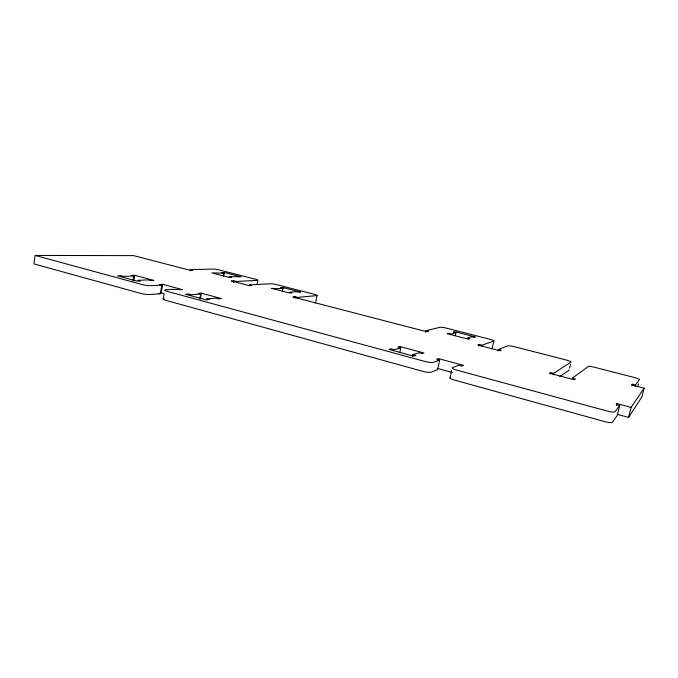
<?xml version="1.0" encoding="UTF-8"?>
<svg xmlns="http://www.w3.org/2000/svg" width="678" height="678" viewBox="0 0 678 678"><rect width="100%" height="100%" fill="white"/><g stroke="black" fill="none" stroke-linecap="round" stroke-linejoin="round"><path stroke-width="1.02" d="M190.213 270.853L190.425 269.615L192.56 270.166L189.865 270.234L133.549 255.614L35.18 255.445L33.9 263.886L140.583 293.362A6.144 0.949 9.6 0 0 149.05 294.515L160.33 293.786L161.822 285.15L159.355 284.489L162.661 284.328L182.424 289.65C176.56 289.633 170.703 288.853 164.771 289.981A6.195 0.924 9.9 0 0 167.364 291.404L424.699 361.399A6.831 1.161 12.5 0 0 433.123 362.433L439.666 360.128L437.547 369.739L430.971 372.256A6.822 1.229 12.5 0 1 422.547 371.264L165.813 300.329A6.187 0.975 9.8 0 1 163.228 298.862L164 294.43M132.998 280.726L133.786 276.031L131.413 275.395L134.795 275.293L153.847 280.412L150.541 280.548L148.135 279.895L137.956 280.302L140.397 280.963L136.931 281.099L117.48 275.827L121.023 275.717L123.43 276.37L133.786 276.031M133.854 280.887L134.795 275.293M160.355 292.955L161.178 292.904L162.661 284.328M199.866 298.871L200.73 294.049L198.213 293.371L201.315 293.159L221.562 298.6L218.553 298.845L215.985 298.159L206.705 298.905L209.307 299.608L206.146 299.862L185.433 294.252L188.687 294.023L191.238 294.718L200.73 294.049M200.281 298.905L201.315 293.159M223.333 276.2L223.893 273.124L221.791 272.581L224.24 272.505L241.097 276.827L229.274 276.675L231.427 277.226L228.944 277.327L211.773 272.895L223.893 273.124M223.494 276.582L224.24 272.505M233.503 282.667L233.834 280.87L236.046 281.446L257.259 280.387A4.941 0.61 10.8 0 0 255.284 279.183L219.697 270.073A4.89 0.585 10.5 0 0 213.138 269.073L190.425 269.615M257.123 283.87L257.801 280.268M282.37 290.303L282.896 287.557L300.642 292.116L296.252 291.718L289.642 292.243L291.913 292.828L289.675 293.015L271.564 288.336L276.115 288.76L282.887 288.277L282.353 291.04M294.964 298.074L295.21 296.786L297.549 297.396L316.626 295.616A5.051 0.644 11.2 0 0 314.194 294.269L276.751 284.684A4.983 0.619 10.9 0 0 271.319 283.735L249.436 284.921L251.682 285.497L249.216 285.65L231.308 280.997L233.834 280.87M297.303 298.684L297.549 297.396M317.067 295.464L315.601 302.82A5.043 0.678 11.2 0 1 315.16 302.981M399.469 348.585L399.918 346.517L423.97 352.975L421.987 353.594L418.936 352.772L412.775 354.662L412.36 356.586M399.791 352.585L400.791 347.89L397.8 347.085L399.918 346.517M425.682 332.05L425.97 330.695L440.132 327.288A5.365 0.712 12.3 0 1 446.649 328.194L489.88 339.271A5.492 0.737 12.7 0 1 493.796 341.051L481.965 345.221L479.244 344.509L477.812 345.009L499.889 350.738L501.203 350.204L498.432 349.492L498.118 350.873M438.022 360.603L438.463 358.62L463.566 365.383L461.794 366.095L458.608 365.239L452.438 367.671A6.949 1.186 12.8 0 0 457.082 370.205L606.691 410.902A7.619 1.288 14.4 0 0 614.946 411.792L619.7 405.563L616.166 404.613L616.963 403.596L631.082 407.385L644.1 388.18L631.71 384.968L632.311 384.206L635.379 385.002L639.464 379.646A6.077 0.805 13.9 0 0 634.142 377.451L594.369 367.239A5.916 0.797 13.6 0 0 588.597 366.273L572.257 378.214L575.385 379.036L574.402 379.799L549.46 373.231L550.587 372.519L553.663 373.324L571.003 362.06A5.805 0.78 13.4 0 0 566.342 360.052L514.271 346.687A5.627 0.763 12.9 0 0 507.746 345.805L498.432 349.492M455.285 335.703L455.938 332.754L453.379 332.101L454.862 331.703L475.371 336.966L473.998 337.398L471.396 336.729L467.134 338.034L469.769 338.712L468.329 339.161L447.319 333.737L448.861 333.322L451.455 333.991L455.938 332.754M449.98 377.993L451.641 370.561M478.931 345.89L479.244 344.509M481.651 346.594L481.965 345.221M493.906 340.788L492.101 348.645A5.492 0.78 12.8 0 1 491.999 348.916M550.231 374.019L550.587 372.519M553.299 374.824L553.663 373.324M569.52 368.179L570.512 364.094M616.497 405.444L616.963 403.596M619.7 405.563L617.166 415.614L612.31 422.258A7.602 1.364 14.6 0 1 604.056 421.419L454.845 380.189A6.941 1.254 12.9 0 1 450.234 377.57M631.947 385.655L632.311 384.206M635.015 386.452L635.379 385.002M617.327 414.36L628.531 417.411L631.082 407.385M637.871 385.909L638.405 383.824M644.1 388.18L641.854 396.961L628.531 417.411M559.842 376.561L569.028 370.213A5.797 0.831 13.5 0 0 568.969 369.883M438.463 358.62L436.539 359.281L439.666 360.128M400.791 347.89L394.325 349.67L391.274 348.839L389.045 349.441L413.783 356.153L415.877 355.501L412.775 354.662M163.228 298.862L164.127 298.676M295.21 296.786L292.93 296.998L426.903 331.788L428.581 331.373L425.97 330.695M282.896 287.557L280.675 287.709L282.887 288.277M161.822 285.15L150.558 285.709A6.153 0.89 9.7 0 1 142.083 284.523L35.18 255.445M161.178 292.904L164.135 293.71M437.344 368.425L452.387 372.544M158.483 293.277L160.33 293.786"/></g></svg>
